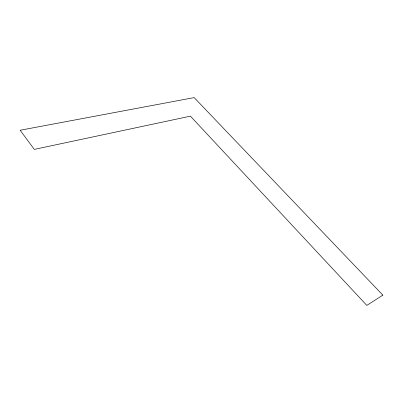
<?xml version="1.0" encoding="UTF-8"?>
<svg xmlns="http://www.w3.org/2000/svg" width="403" height="403" viewBox="0 0 403 403"><rect width="100%" height="100%" fill="white"/><g stroke="black" fill="none" stroke-linecap="round" stroke-linejoin="round"><path stroke-width="0.6" d="M382.85 295.142L366.821 305.398L190.433 116.165L34.295 149.392L20.15 130.245L194.175 97.602L382.85 295.142"/></g></svg>
